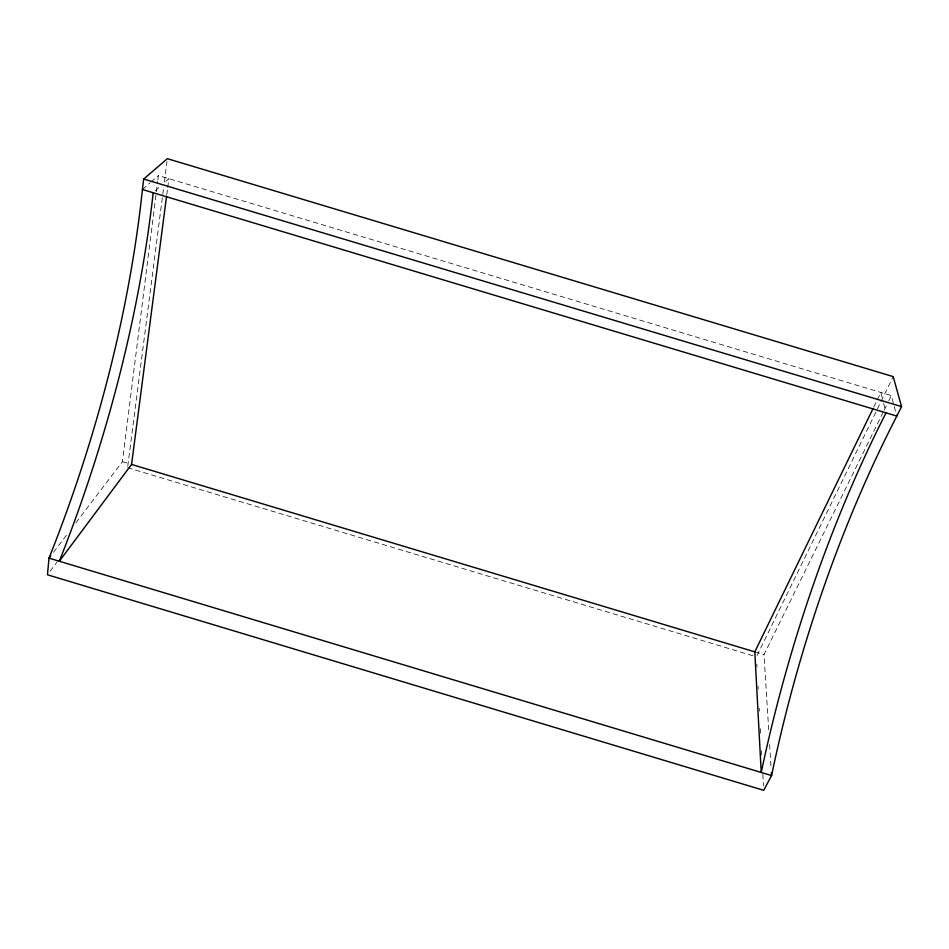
<?xml version="1.0" encoding="UTF-8"?>
<svg xmlns="http://www.w3.org/2000/svg" width="949" height="949" viewBox="0 0 949 949"><rect width="100%" height="100%" fill="white"/><g stroke="black" fill="none" stroke-linecap="round" stroke-linejoin="round"><path stroke-width="0.71" stroke-dasharray="4.75 3.56" d="M75.861 522.852L122.409 461.677L156.194 193.133M156.371 191.662L157.664 181.389M157.854 179.919L158.4 175.518L891.336 395.603L893.899 405.164M127.771 466.232L163.584 187.961M164.343 182.101L166.977 161.603M166.763 194.782L167.522 188.922M167.712 187.451L168.863 178.661L164.687 182.422M873.744 407.097L880.85 392.459L883.27 401.973M757.077 655.486L893.199 376.611M768.702 729.84L763.992 654.62L883.495 411.546M884.148 410.217L888.074 402.246M888.727 400.917L891.336 395.603M50.095 571.262L57.142 561.844M53.488 552.259L67.806 533.445M155.28 190.879L160.511 186.182M142.433 189.515L149.883 182.991M150.95 182.054L158.4 175.518M122.409 461.677L128.957 463.646M754.811 651.856L763.992 654.62M127.581 467.691L753.589 655.961M894.266 406.528L896.829 416.077M883.614 403.325L885.346 410.122M769.627 744.585L771.098 768.18M756.827 664.146L756.994 667.076M758.026 686.151L758.192 689.093M759.236 708.168L759.39 711.098M760.351 728.702L760.588 733.102M761.549 750.718L761.798 755.119M762.83 774.194L763.471 785.926"/><path stroke-width="1.42" d="M142.433 189.515L143.679 179.029L167.356 158.673L893.199 376.611L901.55 406.611L896.829 416.077A728.535 347.595 -76.4 0 0 771.561 775.558L763.72 790.327L47.45 574.786L49.016 558.142A727.053 350.632 -70.1 0 0 142.433 189.515L896.829 416.077M153.192 192.754A727.017 340.727 -70.2 0 1 59.324 561.25L131.567 464.429L166.561 196.241M886.034 412.839A728.452 337.607 -76.3 0 0 761.228 772.45L754.811 651.856L873.104 408.426M50.807 555.794L49.016 558.142L771.561 775.558L771.371 772.605M143.679 179.029L901.55 406.611M131.567 464.429L754.811 651.856"/></g></svg>
